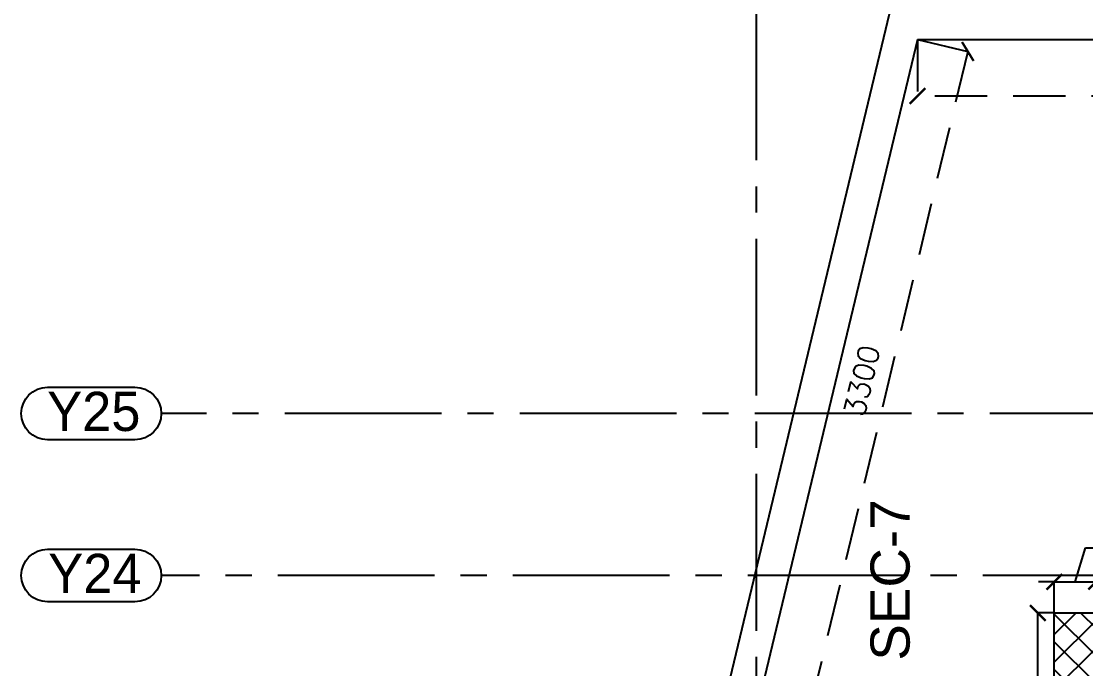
# Model space of a CAD drawing. Header units: millimetres. Extents: x 1180970 to 1231451, y -5737889 to -5695638.
# Drawn here: x 1181487 to 1186583, y -5708420 to -5705324 of the extents above; entities that cross this region are included whole.
import ezdxf

# ---------------------------------------------------------------- set-up
doc = ezdxf.new("R2010")
doc.units = ezdxf.units.MM
doc.header["$LTSCALE"] = 1000
doc.header["$MEASUREMENT"] = 0
for name, pattern in [('AUDIT_D_120904163729-0', [0]), ('T8(T9 IS SIMILAR) - GROUND FLOOR - DIMENSION & TEXTING$0$HIDDEN', [0.375, 0.25, -0.125]), ('T8(T9 IS SIMILAR) - GROUND FLOOR ELEVATION$0$AUDIT_D_120904163729-0', [0]), ('T8(T9 IS SIMILAR) - GROUND FLOOR ELEVATION$1$HIDDEN', [0.375, 0.25, -0.125]), ('T8_PROFILE SECTIONS$0$PHANTOM2', [1.25, 0.625, -0.125, 0.125, -0.125, 0.125, -0.125]), ('T8_REFUGE COLUMNS$0$AUDIT_D_120904163729-0', [0]), ('T8_REFUGE COLUMNS$0$CENTER2', [1.125, 0.75, -0.125, 0.125, -0.125])]:
    doc.linetypes.add(name, pattern=pattern)
doc.layers.get('0').update_dxf_attribs({"linetype": 'AUDIT_D_120904163729-0'})
for name, color, linetype in [('A-GARDEN PARTITION', 1, 'Continuous'), ('T8(T9 IS SIMILAR) - GROUND FLOOR - DIMENSION & TEXTING$0$A-DIMENSIONS', 2, 'T8(T9 IS SIMILAR) - GROUND FLOOR - DIMENSION & TEXTING$0$HIDDEN'), ('T8(T9 IS SIMILAR) - GROUND FLOOR ELEVATION$0$A-DIM', 1, 'T8(T9 IS SIMILAR) - GROUND FLOOR ELEVATION$0$AUDIT_D_120904163729-0'), ('T8(T9 IS SIMILAR) - GROUND FLOOR ELEVATION$0$A-WALL HATCH', 252, 'T8(T9 IS SIMILAR) - GROUND FLOOR ELEVATION$0$AUDIT_D_120904163729-0'), ('T8(T9 IS SIMILAR) - GROUND FLOOR ELEVATION$0$A-WALL-FEATURES', 6, 'T8(T9 IS SIMILAR) - GROUND FLOOR ELEVATION$0$AUDIT_D_120904163729-0'), ('T8_PROFILE SECTIONS$0$A-PROFILE SECTIONS', 81, 'T8_PROFILE SECTIONS$0$PHANTOM2'), ('T8_REFUGE COLUMNS$0$A-CENTERLINE', 193, 'T8_REFUGE COLUMNS$0$CENTER2'), ('T8_REFUGE COLUMNS$0$A-COLUMN GRID NUMBERING', 4, 'T8_REFUGE COLUMNS$0$AUDIT_D_120904163729-0')]:
    doc.layers.add(name, color=color, linetype=linetype)
doc.layers.add('T8(T9 IS SIMILAR) - GROUND FLOOR$0$D&W', color=8, linetype='Continuous', lineweight=25)
doc.styles.add('T8(T9 IS SIMILAR) - GROUND FLOOR - DIMENSION & TEXTING$0$Romans 1', font='romans.shx', dxfattribs={"height": 100})
doc.styles.add('T8(T9 IS SIMILAR) - GROUND FLOOR ELEVATION$0$Romans 1', font='romans.shx', dxfattribs={"height": 100})
doc.styles.add('T8_PROFILE SECTIONS$0$arial', font='sanss___.ttf')
doc.styles.add('T8_REFUGE COLUMNS$0$STANDARD', font='GOTHIC.TTF')
doc.dimstyles.new('T8(T9 IS SIMILAR) - GROUND FLOOR - DIMENSION & TEXTING$0$ALPINE S', dxfattribs={"dimscale": 0, "dimtxt": 100, "dimasz": 75, "dimexe": 0, "dimexo": 0, "dimgap": 75, "dimtad": 1, "dimdec": 0, "dimzin": 0, "dimdsep": 46, "dimtxsty": 'T8(T9 IS SIMILAR) - GROUND FLOOR - DIMENSION & TEXTING$0$Romans 1', "dimblk": 'T8(T9 IS SIMILAR) - GROUND FLOOR - DIMENSION & TEXTING$0$_ArchTick', "dimcen": 0.09, "dimclrd": 256, "dimclre": 256, "dimclrt": 7, "dimadec": 0, "dimazin": 0, "dimtfac": 1, "dimtdec": 0, "dimtofl": 0, "dimtmove": 1, "dimatfit": 0, "dimldrblk": 'T8(T9 IS SIMILAR) - GROUND FLOOR - DIMENSION & TEXTING$0$_Open90', "dimfxl": 1, "dimtolj": 1, "dimtzin": 0, "dimarcsym": 0})
doc.dimstyles.new('T8(T9 IS SIMILAR) - GROUND FLOOR ELEVATION$0$ALPINE S', dxfattribs={"dimscale": 0, "dimtxt": 100, "dimasz": 75, "dimexe": 0, "dimexo": 0, "dimgap": 75, "dimtad": 1, "dimdec": 0, "dimzin": 0, "dimdsep": 46, "dimtxsty": 'T8(T9 IS SIMILAR) - GROUND FLOOR ELEVATION$0$Romans 1', "dimblk": 'T8(T9 IS SIMILAR) - GROUND FLOOR ELEVATION$0$_ArchTick', "dimcen": 0.09, "dimclrd": 256, "dimclre": 256, "dimclrt": 7, "dimadec": 0, "dimazin": 0, "dimtfac": 1, "dimtdec": 0, "dimtofl": 0, "dimtmove": 1, "dimatfit": 0, "dimldrblk": 'T8(T9 IS SIMILAR) - GROUND FLOOR ELEVATION$0$_Open90', "dimfxl": 1, "dimtolj": 1, "dimtzin": 0, "dimarcsym": 0})

# ---------------------------------------------------------------- blocks, each defined once
blk = doc.blocks.new('T8_REFUGE COLUMNS')
at = {"layer": 'T8_REFUGE COLUMNS$0$A-CENTERLINE'}
for p, q in [((1185007.1, -5719488.7), (1185007.1, -5698299.6)), ((1217248.2, -5707199.9), (1182156.9, -5707199.9)), ((1217215, -5707974.9), (1182156.9, -5707974.9))]:
    blk.add_line(p, q, dxfattribs=at)
at = {"layer": 'T8_REFUGE COLUMNS$0$A-COLUMN GRID NUMBERING', "linetype": 'ByBlock'}
for points in [[(1181612.7, -5707325.7, -1), (1181612.7, -5707074), (1182031.1, -5707074, -1), (1182031.1, -5707325.7)], [(1181612.7, -5708100.7, -1), (1181612.7, -5707849), (1182031.1, -5707849, -1), (1182031.1, -5708100.7)]]:
    blk.add_lwpolyline(points, format="xyb", close=True, dxfattribs=at)
at = {"layer": 'T8_REFUGE COLUMNS$0$A-COLUMN GRID NUMBERING', "linetype": 'ByBlock', "char_height": 187.5, "attachment_point": 1, "style": 'T8_REFUGE COLUMNS$0$STANDARD'}
for s, insert in [('Y25', (1181611, -5707096)), ('Y24', (1181616.1, -5707871))]:
    blk.add_mtext_dynamic_manual_height_columns(s, width=444.685, gutter_width=500, heights=[0], dxfattribs=dict(at, insert=insert))
blk = doc.blocks.new('T8(T9 IS SIMILAR) - GROUND FLOOR ELEVATION$0$_ArchTick')
at = {"color": 0, "linetype": 'ByBlock', "const_width": 0.15}
blk.add_lwpolyline([(-0.5, -0.5), (0.5, 0.5)], dxfattribs=at)
blk = doc.blocks.new('*D312')
at = {"layer": 'T8(T9 IS SIMILAR) - GROUND FLOOR ELEVATION$0$A-DIM', "linetype": 'T8(T9 IS SIMILAR) - GROUND FLOOR ELEVATION$1$HIDDEN', "lineweight": -2, "transparency": 16777216}
for p, q in [((1186432.4, -5708154), (1186353, -5708154)), ((1186432.4, -5709298.7), (1186353, -5709298.7))]:
    blk.add_line(p, q, dxfattribs=at)
at = {"layer": 'T8(T9 IS SIMILAR) - GROUND FLOOR ELEVATION$0$A-DIM', "lineweight": -2, "transparency": 16777216}
blk.add_line((1186353, -5709298.7), (1186353, -5708154), dxfattribs=at)
at = {"layer": 'T8(T9 IS SIMILAR) - GROUND FLOOR ELEVATION$0$A-DIM', "linetype": 'ByBlock', "lineweight": -2, "transparency": 16777216, "xscale": 75, "yscale": 75, "zscale": 75}
for p, rotation in [((1186353, -5708154), 90), ((1186353, -5709298.7), 270)]:
    blk.add_blockref('T8(T9 IS SIMILAR) - GROUND FLOOR ELEVATION$0$_ArchTick', p, dxfattribs=dict(at, rotation=rotation))
at = {"layer": 'T8(T9 IS SIMILAR) - GROUND FLOOR ELEVATION$0$A-DIM', "color": 7, "linetype": 'ByBlock', "transparency": 16777216, "insert": (1186228, -5708726.3), "char_height": 100, "attachment_point": 5, "rotation": 90, "style": 'T8(T9 IS SIMILAR) - GROUND FLOOR ELEVATION$0$Romans 1'}
blk.add_mtext('\\A1;1145', dxfattribs=at)
blk = doc.blocks.new('T8(T9 IS SIMILAR) - GROUND FLOOR ELEVATION$0$_Open90')
at = {"color": 0, "linetype": 'ByBlock', "lineweight": -2}
for p, q in [((0, 0), (-1, 0)), ((-0.5, 0.5), (0, 0)), ((0, 0), (-0.5, -0.5))]:
    blk.add_line(p, q, dxfattribs=at)
blk = doc.blocks.new('*D347')
at = {"layer": 'T8(T9 IS SIMILAR) - GROUND FLOOR ELEVATION$0$A-DIM', "lineweight": -2, "transparency": 16777216}
for p, q in [((1186532.4, -5708004.5), (1186581.1, -5707842)), ((1186581.1, -5707842), (1186988.3, -5707842)), ((1186432.4, -5708004.5), (1186357.4, -5708004.5)), ((1186432.4, -5708004.5), (1186632.4, -5708004.5)), ((1186632.4, -5708004.5), (1186707.4, -5708004.5))]:
    blk.add_line(p, q, dxfattribs=at)
at = {"layer": 'T8(T9 IS SIMILAR) - GROUND FLOOR ELEVATION$0$A-DIM', "linetype": 'T8(T9 IS SIMILAR) - GROUND FLOOR ELEVATION$1$HIDDEN', "lineweight": -2, "transparency": 16777216}
for p, q in [((1186432.4, -5708154), (1186432.4, -5708004.5)), ((1186632.4, -5708154), (1186632.4, -5708004.5))]:
    blk.add_line(p, q, dxfattribs=at)
at = {"layer": 'T8(T9 IS SIMILAR) - GROUND FLOOR ELEVATION$0$A-DIM', "linetype": 'ByBlock', "lineweight": -2, "transparency": 16777216, "xscale": 75, "yscale": 75, "zscale": 75}
blk.add_blockref('T8(T9 IS SIMILAR) - GROUND FLOOR ELEVATION$0$_ArchTick', (1186432.4, -5708004.5), dxfattribs=at)
at = {"layer": 'T8(T9 IS SIMILAR) - GROUND FLOOR ELEVATION$0$A-DIM', "linetype": 'ByBlock', "lineweight": -2, "transparency": 16777216, "xscale": 75, "yscale": 75, "zscale": 75, "rotation": 180}
blk.add_blockref('T8(T9 IS SIMILAR) - GROUND FLOOR ELEVATION$0$_ArchTick', (1186632.4, -5708004.5), dxfattribs=at)
at = {"layer": 'T8(T9 IS SIMILAR) - GROUND FLOOR ELEVATION$0$A-DIM', "color": 7, "linetype": 'ByBlock', "transparency": 16777216, "insert": (1186784.7, -5707717), "char_height": 100, "attachment_point": 5, "style": 'T8(T9 IS SIMILAR) - GROUND FLOOR ELEVATION$0$Romans 1', "bg_fill": 3, "box_fill_scale": 1.25, "bg_fill_color": 256, "bg_fill_true_color": 13158600, "bg_fill_transparency": 0}
blk.add_mtext('\\A1;200', dxfattribs=at)
blk = doc.blocks.new('T8(T9 IS SIMILAR) - GROUND FLOOR - DIMENSION & TEXTING$0$_ArchTick')
at = {"color": 0, "linetype": 'ByBlock', "const_width": 0.15}
blk.add_lwpolyline([(-0.5, -0.5), (0.5, 0.5)], dxfattribs=at)
blk = doc.blocks.new('*D496')
at = {"layer": 'T8(T9 IS SIMILAR) - GROUND FLOOR - DIMENSION & TEXTING$0$A-DIMENSIONS', "linetype": 'T8(T9 IS SIMILAR) - GROUND FLOOR - DIMENSION & TEXTING$0$HIDDEN', "lineweight": -2, "transparency": 16777216}
for p, q in [((1185777.2, -5705410.3), (1186018.2, -5705468.2)), ((1185006.5, -5708619), (1185247.5, -5708676.8))]:
    blk.add_line(p, q, dxfattribs=at)
at = {"layer": 'T8(T9 IS SIMILAR) - GROUND FLOOR - DIMENSION & TEXTING$0$A-DIMENSIONS', "lineweight": -2, "transparency": 16777216}
blk.add_line((1186018.2, -5705468.2), (1185247.5, -5708676.8), dxfattribs=at)
at = {"layer": 'T8(T9 IS SIMILAR) - GROUND FLOOR - DIMENSION & TEXTING$0$A-DIMENSIONS', "linetype": 'ByBlock', "lineweight": -2, "transparency": 16777216, "xscale": 75, "yscale": 75, "zscale": 75}
for p, rotation in [((1186018.2, -5705468.2), 76.49424952215607), ((1185247.5, -5708676.8), 256.494249522156)]:
    blk.add_blockref('T8(T9 IS SIMILAR) - GROUND FLOOR - DIMENSION & TEXTING$0$_ArchTick', p, dxfattribs=dict(at, rotation=rotation))
at = {"layer": 'T8(T9 IS SIMILAR) - GROUND FLOOR - DIMENSION & TEXTING$0$A-DIMENSIONS', "color": 7, "linetype": 'ByBlock', "transparency": 16777216, "insert": (1185511.3, -5707043.3), "char_height": 100, "attachment_point": 5, "rotation": 76.4942, "style": 'T8(T9 IS SIMILAR) - GROUND FLOOR - DIMENSION & TEXTING$0$Romans 1'}
blk.add_mtext('\\A1;3300', dxfattribs=at)
blk = doc.blocks.new('T8(T9 IS SIMILAR) - GROUND FLOOR - DIMENSION & TEXTING$0$_Open90')
at = {"color": 0, "linetype": 'ByBlock', "lineweight": -2}
for p, q in [((0, 0), (-1, 0)), ((-0.5, 0.5), (0, 0)), ((0, 0), (-0.5, -0.5))]:
    blk.add_line(p, q, dxfattribs=at)
blk = doc.blocks.new('*D497')
at = {"layer": 'T8(T9 IS SIMILAR) - GROUND FLOOR - DIMENSION & TEXTING$0$A-DIMENSIONS', "linetype": 'T8(T9 IS SIMILAR) - GROUND FLOOR - DIMENSION & TEXTING$0$HIDDEN', "lineweight": -2, "transparency": 16777216}
for p, q in [((1185777.2, -5705410.3), (1185777.2, -5705681.6)), ((1193985.5, -5705410.3), (1193985.5, -5705681.6))]:
    blk.add_line(p, q, dxfattribs=at)
at = {"layer": 'T8(T9 IS SIMILAR) - GROUND FLOOR - DIMENSION & TEXTING$0$A-DIMENSIONS', "lineweight": -2, "transparency": 16777216}
blk.add_line((1193985.5, -5705681.6), (1185777.2, -5705681.6), dxfattribs=at)
at = {"layer": 'T8(T9 IS SIMILAR) - GROUND FLOOR - DIMENSION & TEXTING$0$A-DIMENSIONS', "linetype": 'ByBlock', "lineweight": -2, "transparency": 16777216, "xscale": 75, "yscale": 75, "zscale": 75, "rotation": 180}
blk.add_blockref('T8(T9 IS SIMILAR) - GROUND FLOOR - DIMENSION & TEXTING$0$_ArchTick', (1185777.2, -5705681.6), dxfattribs=at)
at = {"layer": 'T8(T9 IS SIMILAR) - GROUND FLOOR - DIMENSION & TEXTING$0$A-DIMENSIONS', "linetype": 'ByBlock', "lineweight": -2, "transparency": 16777216, "xscale": 75, "yscale": 75, "zscale": 75}
blk.add_blockref('T8(T9 IS SIMILAR) - GROUND FLOOR - DIMENSION & TEXTING$0$_ArchTick', (1193985.5, -5705681.6), dxfattribs=at)
at = {"layer": 'T8(T9 IS SIMILAR) - GROUND FLOOR - DIMENSION & TEXTING$0$A-DIMENSIONS', "color": 7, "linetype": 'ByBlock', "transparency": 16777216, "insert": (1189881.4, -5705556.6), "char_height": 100, "attachment_point": 5, "style": 'T8(T9 IS SIMILAR) - GROUND FLOOR - DIMENSION & TEXTING$0$Romans 1'}
blk.add_mtext('\\A1;8208', dxfattribs=at)
blk = doc.blocks.new('PROFILE SECTION LINE T9')
at = {"layer": 'T8_PROFILE SECTIONS$0$A-PROFILE SECTIONS', "linetype": 'ByBlock', "insert": (-165.9, 3233.7), "char_height": 187.5, "attachment_point": 1, "rotation": 90, "style": 'T8_PROFILE SECTIONS$0$arial'}
blk.add_mtext_dynamic_manual_height_columns('SEC-7', width=301.334, gutter_width=500, heights=[0], dxfattribs=at)
blk = doc.blocks.new('T8(T9 IS SIMILAR) - GROUND FLOOR ELEVATION')
at = {"layer": 'T8(T9 IS SIMILAR) - GROUND FLOOR ELEVATION$0$A-WALL HATCH', "linetype": 'ByBlock'}
h = blk.add_hatch(dxfattribs=at)
h.set_pattern_fill('ANSI37', color=256, scale=750)
h.set_pattern_definition([(45, (-0.1, -0.21), (-66.2912607, 66.2912607), []), (135, (-0.1, -0.21), (-66.2912607, -66.2912607), [])])
h.paths.add_polyline_path([(1186632.3, -5709913.9), (1186432.3, -5709913.9), (1186432.3, -5708154.2), (1186632.3, -5708154.2)])
h.paths.add_polyline_path([(1190032.3, -5708154), (1190232.6, -5708154), (1190232.6, -5709913.7), (1190032.3, -5709913.7)])
h.paths.add_polyline_path([(1202792.3, -5700405.8), (1202592.3, -5700405.8), (1202592.3, -5701090.3), (1202792.3, -5701090.3)])
h.paths.add_polyline_path([(1209952.2, -5700405.8), (1209752.2, -5700405.8), (1209752.2, -5701092), (1209952.2, -5701092)])
h.paths.add_polyline_path([(1222512.1, -5708154), (1222311.7, -5708154), (1222311.7, -5709913.7), (1222512.1, -5709913.7)])
h.paths.add_polyline_path([(1225912.1, -5709913.9), (1226112.1, -5709913.9), (1226112.1, -5708154.2), (1225912.1, -5708154.2)])
h.paths.add_polyline_path([(1209852.3, -5729369.1), (1210052.3, -5729369.1), (1210052.3, -5728684.2), (1209852.3, -5728684.2)])
h.paths.add_polyline_path([(1202692.1, -5729369.1), (1202492, -5729369.1), (1202492, -5728684.2), (1202692.1, -5728684.2)])
at = {"layer": 'T8(T9 IS SIMILAR) - GROUND FLOOR ELEVATION$0$A-WALL-FEATURES', "linetype": 'ByBlock'}
blk.add_lwpolyline([(1186632.4, -5709913.7), (1186432.4, -5709913.7), (1186432.4, -5708154), (1186632.4, -5708154)], close=True, dxfattribs=at)
at = {"layer": 'T8(T9 IS SIMILAR) - GROUND FLOOR ELEVATION$0$A-DIM', "linetype": 'ByBlock'}
dim = blk.add_linear_dim(base=(1186353, -5708154), p1=(1186432.4, -5709298.7), p2=(1186432.4, -5708154, -0.4), angle=90, dimstyle='T8(T9 IS SIMILAR) - GROUND FLOOR ELEVATION$0$ALPINE S', override={"dimscale": 1, "dimfxl": 5, "dimarcsym": 1}, dxfattribs=at)
dim.commit()
dim.dimension.update_dxf_attribs({"geometry": '*D312', "text_midpoint": (1186228, -5708726.3)})
dim = blk.add_linear_dim(base=(1186632.4, -5708004.5), p1=(1186432.4, -5708154), p2=(1186632.4, -5708154), dimstyle='T8(T9 IS SIMILAR) - GROUND FLOOR ELEVATION$0$ALPINE S', override={"dimscale": 1, "dimfxl": 5, "dimtfill": 1, "dimarcsym": 1}, dxfattribs=at)
dim.commit()
dim.dimension.update_dxf_attribs({"geometry": '*D347', "text_midpoint": (1186656.1, -5707717)})
blk = doc.blocks.new('T8(T9 IS SIMILAR) - GROUND FLOOR')
at = {"layer": 'T8(T9 IS SIMILAR) - GROUND FLOOR$0$D&W', "linetype": 'ByBlock'}
blk.add_blockref('T8_REFUGE COLUMNS', (0, 0), dxfattribs=at)
blk.add_blockref('T8(T9 IS SIMILAR) - GROUND FLOOR ELEVATION', (0, 0), dxfattribs=at)
blk = doc.blocks.new('T8(T9 IS SIMILAR) - GROUND FLOOR - DIMENSION & TEXTING')
at = {"layer": 'T8(T9 IS SIMILAR) - GROUND FLOOR - DIMENSION & TEXTING$0$A-DIMENSIONS', "linetype": 'ByBlock'}
dim = blk.add_aligned_dim(p1=(1185777.2, -5705410.3, -4.9), p2=(1185006.5, -5708619, -4.9), distance=247.8, dimstyle='T8(T9 IS SIMILAR) - GROUND FLOOR - DIMENSION & TEXTING$0$ALPINE S', override={"dimscale": 1, "dimfxl": 5, "dimarcsym": 1}, dxfattribs=at)
dim.commit()
dim.dimension.update_dxf_attribs({"geometry": '*D496', "text_midpoint": (1185511.3, -5707043.3)})
dim = blk.add_linear_dim(base=(1185777.2, -5705681.6), p1=(1193985.5, -5705410.3, -4.9), p2=(1185777.2, -5705410.3, -4.9), dimstyle='T8(T9 IS SIMILAR) - GROUND FLOOR - DIMENSION & TEXTING$0$ALPINE S', override={"dimscale": 1, "dimfxl": 5, "dimarcsym": 1}, dxfattribs=at)
dim.commit()
dim.dimension.update_dxf_attribs({"geometry": '*D497', "text_midpoint": (1189881.4, -5705556.6)})

msp = doc.modelspace()

# ---------------------------------------------------------------- block references
at = {"linetype": 'ByBlock'}
msp.add_blockref('T8(T9 IS SIMILAR) - GROUND FLOOR', (0, 0), dxfattribs=at)

# ---------------------------------------------------------------- next in the draw order: block references
msp.add_blockref('T8(T9 IS SIMILAR) - GROUND FLOOR - DIMENSION & TEXTING', (0, 0), dxfattribs=at)

# ---------------------------------------------------------------- next in the draw order: linework, layer by layer
at = {"layer": 'A-GARDEN PARTITION', "linetype": 'ByBlock'}
for p, q in [((1185651.1, -5705250.3, -4.9), (1184846.6, -5708599.6, -4.9)), ((1185777.2, -5705410.3, -4.9), (1185006.5, -5708619, -4.9))]:
    msp.add_line(p, q, dxfattribs=at)
at = {"layer": 'A-GARDEN PARTITION'}
msp.add_line((1185777.2, -5705410.3, -4.9), (1193985.5, -5705410.3, -4.9), dxfattribs=at)

# ---------------------------------------------------------------- next in the draw order: block references
at = {"layer": 'T8_PROFILE SECTIONS$0$A-PROFILE SECTIONS', "linetype": 'ByBlock'}
msp.add_blockref('PROFILE SECTION LINE T9', (1185718.2, -5711615.8, 0), dxfattribs=at)

doc.saveas('drawing.dxf')
